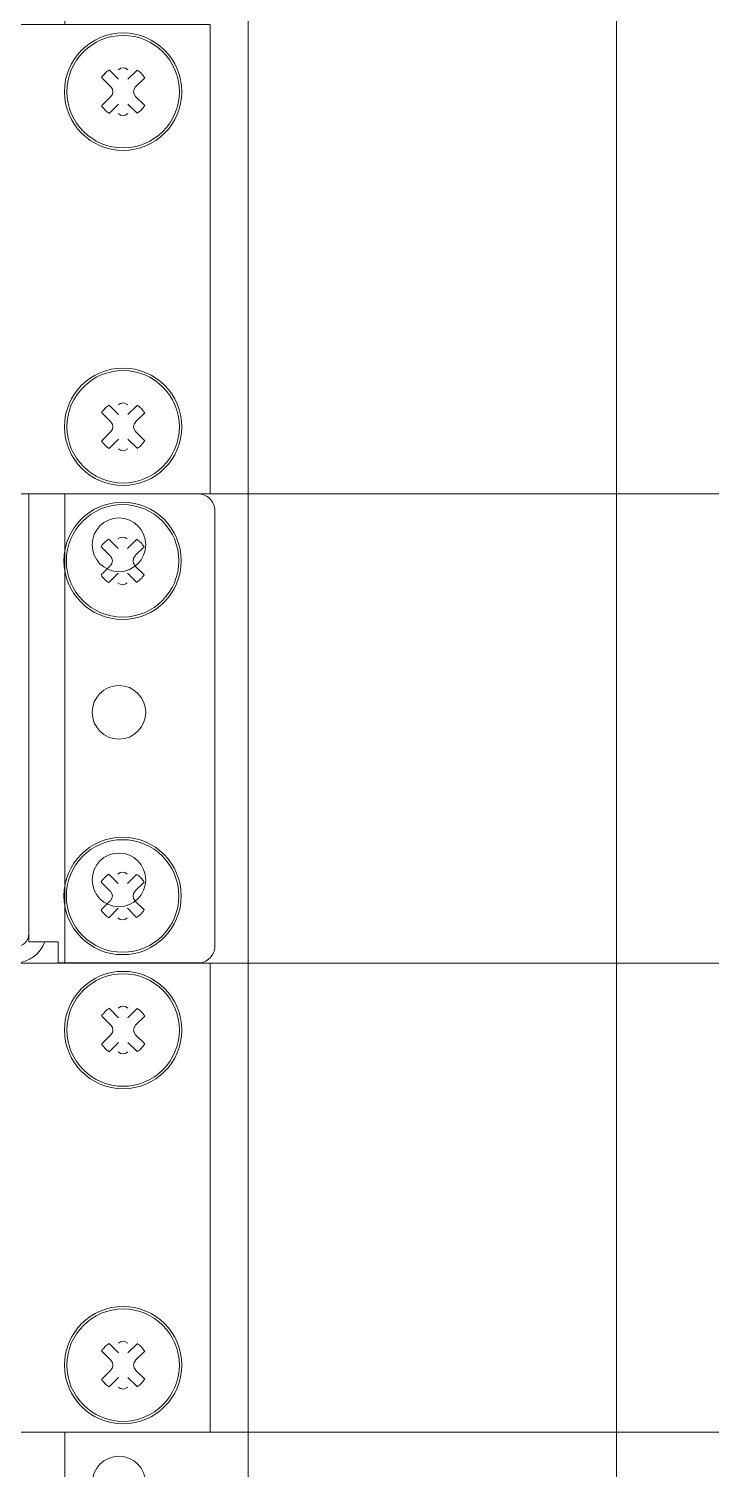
# Model space of a CAD drawing. Header units: millimetres. Extents: x -71336 to -33468, y -26189 to 22712.
# Drawn here: x -34073.6 to -34008.9, y -23062 to -22925.6 of the extents above; entities that cross this region are included whole.
import ezdxf

# ---------------------------------------------------------------- set-up
doc = ezdxf.new("R2010")
doc.units = ezdxf.units.MM
doc.set_wipeout_variables(frame=1)
doc.layers.add('SC - Equipment', color=7, linetype='Continuous', lineweight=13)
doc.layers.add('SC - Rack Layout - U-guides and centreline', color=5, linetype='Continuous', lineweight=13, plot=False)
doc.styles.add('ARIAL', font='arial.ttf')

# ---------------------------------------------------------------- blocks, each defined once
blk = doc.blocks.new('*U256')
at = {"layer": 'SC - Rack Layout - U-guides and centreline', "ltscale": 5}
blk.add_lwpolyline([(-300, 0), (300, 0)], dxfattribs=at)
blk = doc.blocks.new('*U257')
at = {"layer": 'SC - Rack Layout - U-guides and centreline', "color": 0, "linetype": 'ByBlock', "lineweight": -2, "transparency": 16777216}
for p in [(0, 533.4), (0, 488.95), (0, 444.5)]:
    blk.add_blockref('*U256', p, dxfattribs=at)
blk = doc.blocks.new('*U270')
at = {"layer": 'SC - Equipment'}
for p, q in [((227.076, 585.724), (227.076, 630.174)), ((244.4623, 585.724), (244.4623, 630.174)), ((279.3873, 630.174), (279.3873, 585.724)), ((227.076, 541.274), (227.076, 585.724)), ((244.4623, 541.274), (244.4623, 585.724)), ((279.3873, 585.724), (279.3873, 541.274)), ((227.076, 496.824), (227.076, 541.274)), ((244.4623, 496.824), (244.4623, 541.274)), ((279.3873, 541.274), (279.3873, 496.824)), ((227.076, 452.374), (227.076, 496.824)), ((244.4623, 452.374), (244.4623, 496.824)), ((279.3873, 496.824), (279.3873, 452.374))]:
    blk.add_line(p, q, dxfattribs=at)
for centre in [(232.21315, 623.824), (232.21315, 607.949), (232.21315, 592.074), (232.21315, 579.374), (232.21315, 563.499), (232.21315, 547.624), (232.21315, 534.924), (232.21315, 519.049), (232.21315, 503.174), (232.21315, 490.474)]:
    blk.add_circle(centre, 2.54, dxfattribs=at)
at = {"ltscale": 5, "style": 'ARIAL', "flags": 1}
blk.add_attdef('UNITS', (470.5, 46), '', height=9.73997, dxfattribs=at)
blk = doc.blocks.new('1U BLANK PANEL - RACK LAYOUT')
blk.add_wipeout([(-241.3, 44.45), (241.3, 44.45), (241.3, 0), (-241.3, 0)])
at = {"layer": 'SC - Equipment'}
for p, q in [((-241.3, 44.45), (241.3, 44.45)), ((241.3, 44.45), (241.3, 0)), ((232.63, 39.27), (231.74, 40.16)), ((234.38, 40.13), (233.52, 39.27)), ((231.89, 38.56), (231.03, 39.42)), ((235.12, 39.42), (234.23, 38.56)), ((231.89, 37.64), (231.03, 36.78)), ((232.63, 36.93), (231.74, 36.04)), ((234.38, 36.07), (233.52, 36.93)), ((235.12, 36.78), (234.23, 37.64)), ((232.63, 7.52), (231.74, 8.41)), ((234.38, 8.38), (233.52, 7.52)), ((231.89, 6.81), (231.03, 7.67)), ((235.12, 7.67), (234.23, 6.81)), ((231.89, 5.89), (231.03, 5.03)), ((235.12, 5.03), (234.23, 5.89)), ((232.63, 5.18), (231.74, 4.29)), ((234.38, 4.32), (233.52, 5.18)), ((241.3, 0), (-241.3, 0))]:
    blk.add_line(p, q, dxfattribs=at)
for centre, major_axis, start_param, end_param in [((233.06, 38.1), (5.56, 0), 0, 6.283185), ((233.06, 38.1), (5.33, 0), 0, 6.283185), ((233.06, 38.1), (2.44, 0), 2.143456, 2.563819), ((233.06, 39.73), (0.635, 0), 0.785399, 2.356195), ((233.06, 38.1), (2.44, 0), 0.57266, 0.993023), ((231.46, 38.1), (0.635, 0), 5.497788, 7.068584), ((234.69, 38.1), (0.635, 0), 2.356195, 3.926991), ((233.06, 38.1), (2.44, 0), 3.719366, 4.139729), ((233.06, 36.47), (0.635, 0), 3.926991, 5.497787), ((233.06, 38.1), (2.44, 0), 5.290163, 5.710525), ((233.06, 6.35), (5.56, 0), 0, 6.283185), ((233.06, 6.35), (5.33, 0), 0, 6.283185), ((233.06, 6.35), (2.44, 0), 2.143456, 2.563819), ((233.06, 7.98), (0.635, 0), 0.785399, 2.356195), ((233.06, 6.35), (2.44, 0), 0.57266, 0.993023), ((231.46, 6.35), (0.635, 0), 5.497788, 7.068584), ((234.69, 6.35), (0.635, 0), 2.356195, 3.926991), ((233.06, 6.35), (2.44, 0), 3.719366, 4.139729), ((233.06, 4.72), (0.635, 0), 3.926991, 5.497787), ((233.06, 6.35), (2.44, 0), 5.290163, 5.710525)]:
    blk.add_ellipse(centre, major_axis=major_axis, ratio=1, start_param=start_param, end_param=end_param, dxfattribs=at)
blk = doc.blocks.new('*U281')
blk.add_blockref('1U BLANK PANEL - RACK LAYOUT', (0, -44.45))
blk = doc.blocks.new('1U RACK SHELF - RACK LAYOUT')
at = {"layer": 'SC - Equipment', "flags": 128}
for points in [[(223.67, 44.45), (239.7, 44.45)], [(223.67, 44.45), (223.67, 2)], [(241.3, 42.85), (241.3, 1.59)], [(232.13, 39.27), (231.24, 40.16)], [(233.88, 40.13), (233.02, 39.27)], [(231.39, 38.56), (230.53, 39.42)], [(234.62, 39.42), (233.73, 38.56)], [(231.39, 37.64), (230.53, 36.78)], [(232.13, 36.93), (231.24, 36.04)], [(233.88, 36.07), (233.02, 36.93)], [(234.62, 36.78), (233.73, 37.64)], [(232.13, 7.52), (231.24, 8.41)], [(233.88, 8.38), (233.02, 7.52)], [(231.39, 6.81), (230.53, 7.67)], [(234.62, 7.67), (233.73, 6.81)], [(231.39, 5.89), (230.53, 5.03)], [(234.62, 5.03), (233.73, 5.89)], [(232.13, 5.18), (231.24, 4.29)], [(233.88, 4.32), (233.02, 5.18)], [(223.67, 2), (226.44, 2)], [(226.44, 2), (226.44, 0)], [(239.7, 0), (226.44, 0)]]:
    blk.add_lwpolyline(points, dxfattribs=at)
for points in [[(241.3, 42.85, 0.414214), (239.7, 44.45)], [(222.42, 1.53, 0.414214), (223.67, 2.77)], [(222.42, 0, 0.29889), (225.19, 2)], [(239.7, 0, 0.414214), (241.3, 1.59)]]:
    blk.add_lwpolyline(points, format="xyb", dxfattribs=at)
at = {"layer": 'SC - Equipment'}
for centre, major_axis, start_param, end_param in [((232.56, 38.1), (5.56, 0), 0, 6.283185), ((232.56, 38.1), (5.33, 0), 0, 6.283185), ((232.56, 38.1), (2.44, 0), 2.143456, 2.563819), ((232.56, 39.72), (0.635, 0), 0.785399, 2.356195), ((232.56, 38.1), (2.44, 0), 0.57266, 0.993023), ((230.96, 38.1), (0.635, 0), 5.497788, 7.068584), ((234.19, 38.1), (0.635, 0), 2.356195, 3.926991), ((232.56, 38.1), (2.44, 0), 3.719366, 4.139729), ((232.56, 36.47), (0.635, 0), 3.926991, 5.497787), ((232.56, 38.1), (2.44, 0), 5.290163, 5.710525), ((232.56, 6.35), (5.56, 0), 0, 6.283185), ((232.56, 6.35), (5.33, 0), 0, 6.283185), ((232.56, 6.35), (2.44, 0), 2.143456, 2.563819), ((232.56, 7.97), (0.635, 0), 0.785399, 2.356195), ((232.56, 6.35), (2.44, 0), 0.57266, 0.993023), ((230.96, 6.35), (0.635, 0), 5.497788, 7.068584), ((234.19, 6.35), (0.635, 0), 2.356195, 3.926991), ((232.56, 6.35), (2.44, 0), 3.719366, 4.139729), ((232.56, 4.72), (0.635, 0), 3.926991, 5.497787), ((232.56, 6.35), (2.44, 0), 5.290163, 5.710525)]:
    blk.add_ellipse(centre, major_axis=major_axis, ratio=1, start_param=start_param, end_param=end_param, dxfattribs=at)

msp = doc.modelspace()

# ---------------------------------------------------------------- block references
at = {"layer": 'SC - Equipment'}
msp.add_blockref('*U270', (-34297.305, -23553.84), dxfattribs=at)
at = {"layer": 'SC - Rack Layout - U-guides and centreline'}
msp.add_blockref('*U257', (-34297.756, -23503.04), dxfattribs=at)

# ---------------------------------------------------------------- next in the draw order: block references
at = {"layer": 'SC - Equipment'}
msp.add_blockref('*U281', (-34297.756, -22925.19), dxfattribs=at)

# ---------------------------------------------------------------- next in the draw order: block references
msp.add_blockref('1U RACK SHELF - RACK LAYOUT', (-34297.305, -23014.088))

# ---------------------------------------------------------------- next in the draw order: block references
msp.add_blockref('*U281', (-34297.756, -23014.09), dxfattribs=at)

doc.saveas('drawing.dxf')
